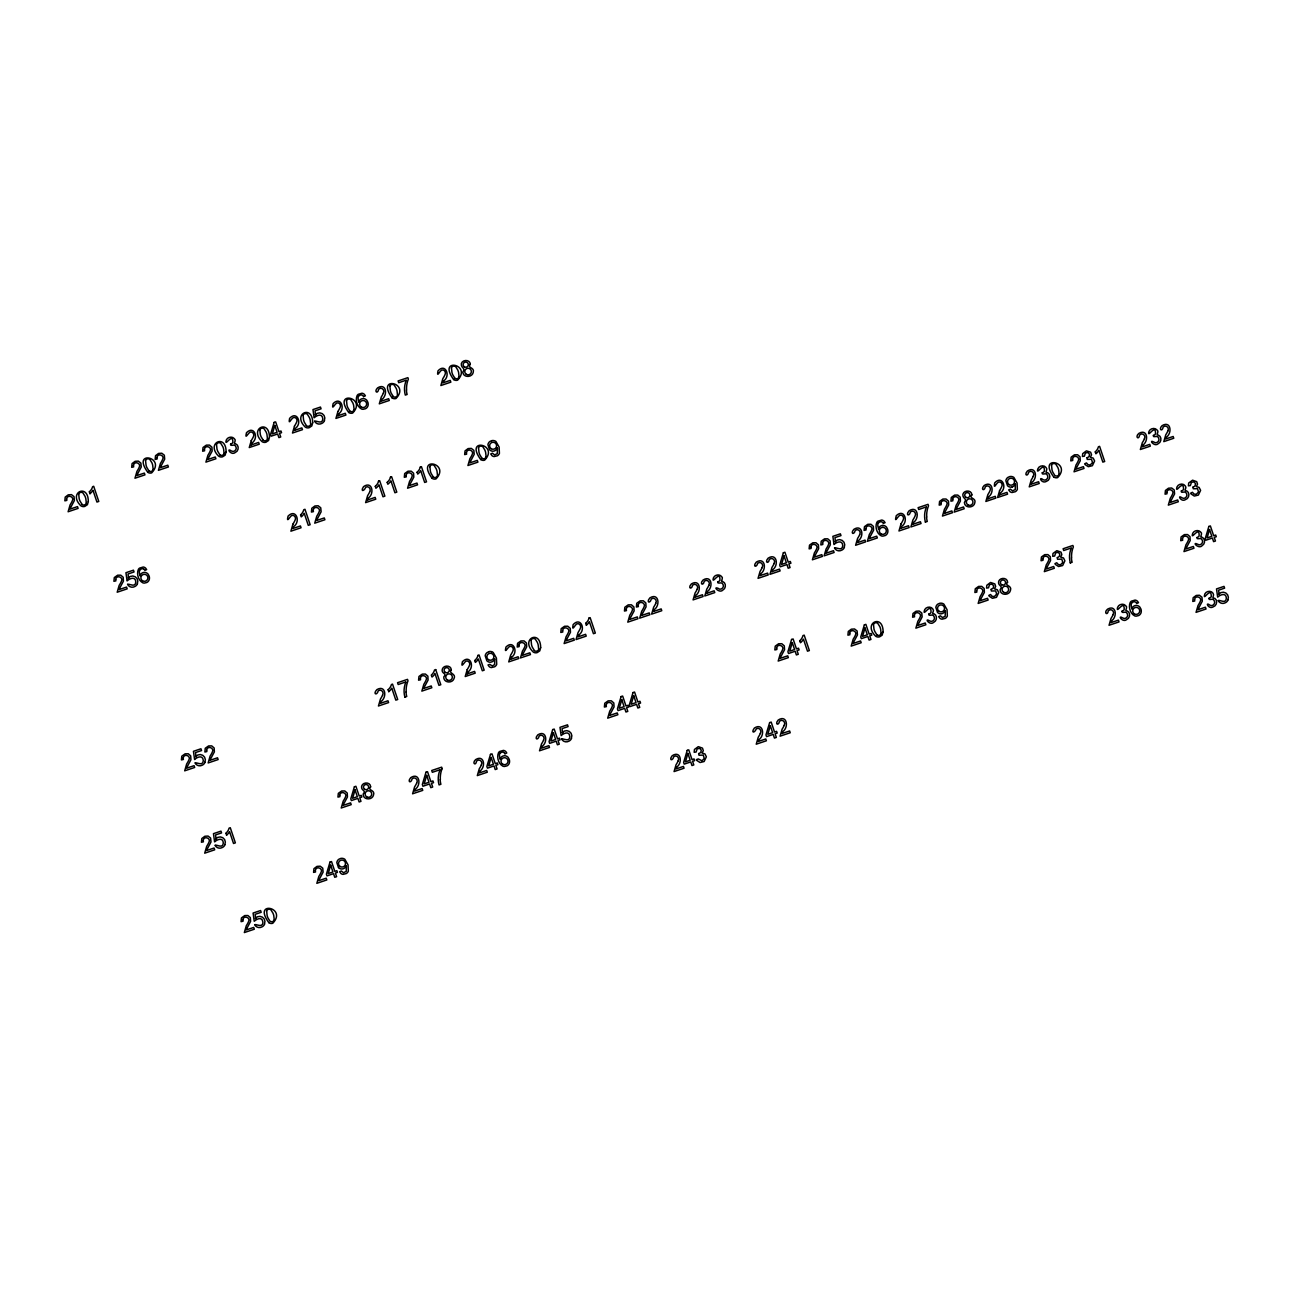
<?xml version="1.0" encoding="UTF-8"?>
<svg xmlns="http://www.w3.org/2000/svg" width="1293" height="1293" viewBox="0 0 1293 1293"><rect width="100%" height="100%" fill="white"/><g stroke="black" fill="none" stroke-linecap="round" stroke-linejoin="round"><path stroke-width="1.5" d="M78.728 494.217L79.196 498.742A28.22 28.22 0 0 0 79.956 500.941L82.009 504.302M145.576 460.696L146.061 465.221A28.22 28.22 0 0 0 146.804 467.419L148.873 470.765M216.529 444.614L216.998 449.124A28.204 28.204 0 0 0 217.741 451.322L219.81 454.683M259.861 430.036L260.329 434.561A28.22 28.22 0 0 0 261.089 436.759L263.158 440.105M303.095 415.506L303.58 420.015A28.22 28.22 0 0 0 304.324 422.213L306.393 425.575M346.54 400.895L347.009 405.42A28.22 28.22 0 0 0 347.769 407.602L349.821 410.964M389.92 386.316L390.389 390.825A28.22 28.22 0 0 0 391.132 393.024L393.201 396.385M266.665 911.096L267.134 915.622A28.22 28.22 0 0 0 267.893 917.82L269.962 921.166A2.861 2.861 0 0 0 274.407 919.759M451.483 368.004L451.952 372.513A28.22 28.22 0 0 0 452.712 374.711L454.78 378.073M429.923 466.741L430.391 471.25A28.22 28.22 0 0 0 431.135 473.448L433.203 476.81M478.539 447.992L479.024 452.502A28.22 28.22 0 0 0 479.768 454.7L481.836 458.061M531.084 640.423L531.552 644.948A28.22 28.22 0 0 0 532.312 647.146L534.365 650.492M873.518 624.632L873.987 629.158A28.22 28.22 0 0 0 874.747 631.34L876.816 634.701M1051.548 465.415L1052.017 469.941A28.204 28.204 0 0 0 1052.777 472.123L1054.846 475.485A2.861 2.861 0 0 0 1059.29 474.078M86.308 502.848L85.791 498.5A29.238 29.238 0 0 0 85.047 496.318L82.978 492.956A2.764 2.764 0 0 0 78.566 494.168M153.156 469.327L152.655 464.979A29.238 29.238 0 0 0 151.895 462.781L149.843 459.435A2.764 2.764 0 0 0 145.414 460.647M224.093 453.229L223.592 448.897A29.222 29.222 0 0 0 222.832 446.699L220.78 443.337A2.764 2.764 0 0 0 216.351 444.55M267.441 438.666L266.94 434.319A29.238 29.238 0 0 0 266.18 432.137L264.111 428.775A2.764 2.764 0 0 0 259.699 429.987M310.676 424.12L310.175 419.789A29.238 29.238 0 0 0 309.415 417.591L307.362 414.229A2.764 2.764 0 0 0 302.934 415.441M354.12 409.525L353.603 405.178A29.238 29.238 0 0 0 352.86 402.98L350.791 399.634A2.764 2.764 0 0 0 346.379 400.846M397.501 394.931L396.983 390.599A29.238 29.238 0 0 0 396.224 388.401L394.171 385.039A2.764 2.764 0 0 0 389.743 386.251M274.245 919.727L273.744 915.379A29.238 29.238 0 0 0 272.985 913.197L270.916 909.836A2.764 2.764 0 0 0 266.503 911.048M459.063 376.619L458.562 372.271A29.238 29.238 0 0 0 457.803 370.089L455.734 366.727A2.764 2.764 0 0 0 451.322 367.939M437.503 475.355L436.986 471.024A29.238 29.238 0 0 0 436.226 468.826L434.173 465.464A2.764 2.764 0 0 0 429.745 466.676M486.12 456.607L485.618 452.275A29.238 29.238 0 0 0 484.859 450.077L482.806 446.715A2.764 2.764 0 0 0 478.378 447.928M538.664 649.054L538.147 644.706A29.238 29.238 0 0 0 537.403 642.524L535.334 639.162A2.764 2.764 0 0 0 530.922 640.374M881.099 633.247L880.598 628.915A29.238 29.238 0 0 0 879.838 626.717L877.769 623.355A2.764 2.764 0 0 0 873.357 624.584M1059.129 474.03L1058.628 469.698A29.222 29.222 0 0 0 1057.868 467.5L1055.799 464.155A2.764 2.764 0 0 0 1051.387 465.367M140.032 575.87L140.226 575.288A4.348 4.348 0 0 1 141.147 573.817A4.687 4.687 0 0 1 143.022 572.637L143.943 572.427A4.267 4.267 0 0 1 145.301 572.46L145.737 572.573A5.091 5.091 0 0 1 146.626 572.944A4.752 4.752 0 0 1 148.129 574.173L149.115 576.031A6.142 6.142 0 0 1 149.341 579.232L149.245 579.555A4.639 4.639 0 0 1 146.772 582.513L144.428 583.078A4.784 4.784 0 0 1 142.812 582.82C138.319 580.557 136.363 573.769 138.416 569.292A4.639 4.639 0 0 1 139.547 568.112L143.232 567.029A4.024 4.024 0 0 1 145.689 568.209L146.659 569.615L144.864 570.391A3.879 3.879 0 0 0 143.668 569.001M358.759 402.075L358.953 401.476A4.348 4.348 0 0 1 359.89 400.006A4.687 4.687 0 0 1 361.749 398.842L362.67 398.632A4.267 4.267 0 0 1 364.028 398.664L364.481 398.777A5.091 5.091 0 0 1 365.369 399.149A4.752 4.752 0 0 1 366.873 400.377L367.842 402.236A6.142 6.142 0 0 1 368.069 405.436L367.988 405.76A4.639 4.639 0 0 1 365.515 408.717L363.155 409.283A4.784 4.784 0 0 1 361.539 409.024C357.062 406.762 355.09 399.973 357.143 395.496A4.639 4.639 0 0 1 358.274 394.3L361.959 393.234A4.024 4.024 0 0 1 364.416 394.413L365.402 395.82L363.608 396.595M500.149 759.25L500.343 758.652A4.348 4.348 0 0 1 501.264 757.181A4.687 4.687 0 0 1 503.139 756.001L504.06 755.791A4.267 4.267 0 0 1 505.418 755.839L505.854 755.952A5.091 5.091 0 0 1 506.743 756.308A4.752 4.752 0 0 1 508.246 757.553L509.232 759.395A6.142 6.142 0 0 1 509.458 762.595L509.361 762.935A4.639 4.639 0 0 1 506.888 765.892L504.545 766.458A4.784 4.784 0 0 1 502.929 766.199C498.435 763.937 496.48 757.148 498.532 752.671A4.639 4.639 0 0 1 499.664 751.475L503.349 750.409A4.024 4.024 0 0 1 505.805 751.572L506.775 752.995L504.981 753.754M878.464 528.918L878.658 528.32A4.348 4.348 0 0 1 879.596 526.849A4.687 4.687 0 0 1 881.454 525.669L882.376 525.459M1131.86 608.938L1132.054 608.34A4.348 4.348 0 0 1 1132.991 606.87A4.687 4.687 0 0 1 1134.85 605.69L1135.771 605.48A4.267 4.267 0 0 1 1137.129 605.528L1137.581 605.641A5.075 5.075 0 0 1 1138.47 605.997A4.752 4.752 0 0 1 1139.957 607.241L1140.943 609.084A6.142 6.142 0 0 1 1141.169 612.284L1141.089 612.623A4.639 4.639 0 0 1 1138.616 615.565L1136.256 616.131A4.784 4.784 0 0 1 1134.64 615.872C1130.163 613.609 1128.207 606.837 1130.26 602.36A4.639 4.639 0 0 1 1131.391 601.164L1135.06 600.097A4.024 4.024 0 0 1 1137.517 601.277L1138.503 602.683L1136.709 603.459A3.879 3.879 0 0 0 1135.513 602.069A2.731 2.731 0 0 0 1132.038 602.861M383.326 393.234C385.379 390.227 381.419 386.429 378.687 389.161C377.815 394.559 373.661 391.601 377.621 387.852C386.235 382.518 387.9 395.06 382.082 399.246A7.726 7.726 0 0 0 381.241 401.186L388.676 398.697L389.274 400.474L379.302 403.836L381.29 396.951A29.448 29.448 0 0 0 383.358 393.266M369.685 491.841C371.447 489.255 368.715 485.408 365.774 487.186C364.028 491.647 360.181 491.809 363.527 486.653C372.142 480.495 374.744 493.506 368.44 497.95A7.855 7.855 0 0 0 367.584 499.922M382.534 695.214C384.409 692.466 381.257 688.603 378.316 690.704C376.796 696.216 372.643 693.84 376.926 689.589C385.734 684.563 387.027 697.153 381.273 701.323A7.855 7.855 0 0 0 380.417 703.295L387.981 700.774L388.595 702.584L378.445 705.994L380.465 698.996A29.949 29.949 0 0 0 382.566 695.23M416.685 783.025C418.673 780.115 415.085 776.236 412.208 778.677C411.093 783.833 406.972 781.99 410.705 777.675C419.401 771.905 421.534 784.77 415.425 789.118A7.855 7.855 0 0 0 414.584 791.09L422.132 788.568L422.746 790.379L412.596 793.789L414.617 786.807A29.949 29.949 0 0 0 416.718 783.041M481.319 765.003C483.437 761.9 479.25 758.134 476.584 761.027C475.872 766.474 471.638 763.177 475.63 759.605C484.229 754.288 485.926 766.797 480.091 771A7.726 7.726 0 0 0 479.25 772.939L486.685 770.45L487.283 772.228L477.311 775.59L479.299 768.705A29.448 29.448 0 0 0 481.368 765.02M543.529 740.21C545.436 737.43 542.123 733.616 539.262 735.862C537.969 741.067 533.896 739.046 537.84 734.812C546.438 729.494 548.135 742.02 542.3 746.206A7.726 7.726 0 0 0 541.46 748.146L548.895 745.673L549.493 747.451L539.52 750.797L541.508 743.928A29.448 29.448 0 0 0 543.561 740.226M655.713 603.362C657.652 600.534 654.29 596.655 651.365 598.934C650.056 604.219 645.918 602.182 649.926 597.867C658.687 592.469 660.384 605.205 654.452 609.472A7.855 7.855 0 0 0 653.611 611.427L661.176 608.906L661.774 610.716L651.64 614.127L653.66 607.144A29.949 29.949 0 0 0 655.761 603.378M697.105 589.317C699.077 586.44 695.521 582.674 692.709 585.05C691.561 590.368 687.456 587.976 691.399 583.919C700.014 578.601 701.695 591.111 695.86 595.313A7.71 7.71 0 0 0 695.036 597.237L702.455 594.764L703.053 596.542L693.096 599.887L695.068 593.018A29.432 29.432 0 0 0 697.137 589.333M708.823 585.373C710.811 582.432 707.093 578.634 704.297 581.204C703.295 586.537 699.174 583.886 703.117 579.975C711.732 574.674 713.38 587.167 707.578 591.37A7.71 7.71 0 0 0 706.754 593.309L714.172 590.82L714.77 592.598L704.814 595.96L706.786 589.091A29.432 29.432 0 0 0 708.855 585.39M678.082 760.979C679.989 758.199 676.692 754.385 673.815 756.631C672.554 761.593 668.562 760.139 672.198 755.726C680.748 750.053 682.866 762.692 676.853 766.975A7.71 7.71 0 0 0 676.013 768.915L683.447 766.426L684.045 768.22L674.073 771.565L676.061 764.696A29.432 29.432 0 0 0 678.114 760.995M762.143 567.579C764.082 564.734 760.704 560.887 757.795 563.15C756.405 568.338 752.381 566.447 756.34 562.083C765.1 556.685 766.814 569.421 760.882 573.688A7.855 7.855 0 0 0 760.025 575.644L767.589 573.122L768.204 574.932L758.054 578.343L760.074 571.361A29.949 29.949 0 0 0 762.175 567.595M774.054 563.57C776.156 560.499 772.099 556.685 769.351 559.416C768.495 564.621 764.341 562.245 768.074 558.22C776.77 552.45 778.936 565.3 772.794 569.663A7.855 7.855 0 0 0 771.953 571.635M760.332 733.422C762.094 730.82 759.347 727.005 756.405 728.751C754.53 733.373 750.732 733.131 754.336 728.088C763.032 722.302 765.214 735.184 759.072 739.531A7.855 7.855 0 0 0 758.215 741.487L765.779 738.966L766.393 740.776L756.243 744.186L758.264 737.204A29.949 29.949 0 0 0 760.365 733.438M859.651 534.655C861.607 531.795 858.083 527.997 855.255 530.389C854.156 535.447 850.099 533.653 853.768 529.403C862.318 523.73 864.435 536.369 858.407 540.668A7.726 7.726 0 0 0 857.582 542.591L865.017 540.118L865.615 541.896L855.627 545.258L857.615 538.373A29.448 29.448 0 0 0 859.683 534.672M784.172 725.405C786.225 722.415 782.378 718.585 779.582 721.155C778.596 726.343 774.459 724.225 778.192 720.056C786.887 714.286 789.021 727.151 782.911 731.499A7.855 7.855 0 0 0 782.071 733.47M1033.252 476.277C1035.257 473.351 1031.507 469.553 1028.727 472.107C1027.725 477.133 1023.733 475.161 1027.369 471.04C1035.919 465.351 1038.004 478.022 1032.008 482.273A7.71 7.71 0 0 0 1031.184 484.212L1038.602 481.739L1039.2 483.517L1029.244 486.863L1031.216 479.994A29.432 29.432 0 0 0 1033.285 476.293M1144.37 438.909C1146.487 435.822 1142.301 432.056 1139.634 434.949C1138.874 440.638 1134.624 436.759 1138.874 433.381C1147.521 428.452 1148.798 440.8 1143.141 444.921A7.71 7.71 0 0 0 1142.301 446.845L1149.736 444.372L1150.334 446.15L1140.361 449.495L1142.349 442.626A29.432 29.432 0 0 0 1144.418 438.925M1167.805 431.038C1169.874 428.031 1165.898 424.249 1163.183 426.965C1162.342 432.379 1158.14 429.373 1162.116 425.639C1170.715 420.338 1172.412 432.832 1166.577 437.034A7.71 7.71 0 0 0 1165.736 438.974L1173.171 436.484L1173.769 438.262L1163.797 441.624L1165.785 434.755A29.432 29.432 0 0 0 1167.838 431.054M1113.063 614.676C1115.164 611.589 1110.978 607.823 1108.327 610.716C1107.551 616.405 1103.301 612.526 1107.568 609.148C1116.215 604.203 1117.459 616.583 1111.818 620.672A7.71 7.71 0 0 0 1110.994 622.612L1118.413 620.139L1119.011 621.917L1109.055 625.262L1111.026 618.393A29.432 29.432 0 0 0 1113.095 614.692M252.022 442.966C259.182 438.165 254.188 424.847 246.478 432.719C244.781 439.976 247.448 434.044 250.034 432.137C252.878 431.102 254.786 434.723 253.266 436.969A29.448 29.448 0 0 1 251.198 440.671M338.701 413.825C345.845 409.024 340.867 395.69 333.158 403.578C331.477 410.867 334.144 404.887 336.713 402.996C339.558 401.961 341.465 405.582 339.946 407.828A29.448 29.448 0 0 1 337.877 411.513M443.661 380.934C450.982 376.021 445.471 362.622 437.988 370.865C436.678 378.17 439.087 371.754 441.673 370.105C444.501 369.055 446.424 372.675 444.889 374.922A29.448 29.448 0 0 1 442.836 378.623L440.881 385.524L450.853 382.162L450.255 380.384L442.852 382.873A7.726 7.726 0 0 1 443.677 380.934M468.001 671.94C475.113 667.123 470.183 653.773 462.441 661.693C460.744 668.788 463.476 663.309 465.852 661.159C468.696 659.947 470.83 663.616 469.246 665.927A29.448 29.448 0 0 1 467.177 669.629M511.527 657.297C518.671 652.496 513.677 639.162 505.967 647.05C504.286 654.323 506.953 648.375 509.539 646.468C512.367 645.433 514.291 649.054 512.755 651.3A29.448 29.448 0 0 1 510.703 654.985L508.747 661.887L518.719 658.541L518.121 656.763L510.719 659.252A7.726 7.726 0 0 1 511.543 657.313M578.892 634.879C586.327 629.885 580.751 616.244 573.122 624.648C571.797 631.921 574.302 625.844 576.71 623.905C579.603 622.676 581.769 626.41 580.153 628.77A29.949 29.949 0 0 1 578.052 632.519L576.064 639.55L586.214 636.124L585.6 634.313L578.068 636.851A7.855 7.855 0 0 1 578.908 634.879M251.246 440.687L249.258 447.556L259.23 444.21L258.632 442.432L251.23 444.921M294.481 426.14L292.493 433.026L302.465 429.664L301.867 427.886L294.465 430.375M337.909 411.546L335.938 418.415L345.91 415.069L345.312 413.291L337.909 415.764M292.913 524.198L290.909 531.181L301.043 527.77L300.445 525.96L292.913 528.498A7.855 7.855 0 0 1 293.737 526.526C300.978 521.629 295.968 508.052 288.08 516.101C286.335 523.293 289.131 517.766 291.539 515.551C294.448 514.323 296.598 518.057 294.982 520.416A29.949 29.949 0 0 1 292.881 524.166M467.209 669.645L465.221 676.53L475.194 673.168L474.596 671.39L467.193 673.879M900.995 523.972L898.974 530.97L909.124 527.56L908.51 525.75L900.979 528.271M999.586 490.645L997.598 497.514L1007.586 494.168L1006.988 492.374L999.586 494.863M314.846 421.114C316.801 420.694 322.7 424.621 322.83 418.803C322.135 412.483 316.203 415.796 314.118 417.817L312.971 409.574L320.47 407.053L321.068 408.814L315.039 410.851L315.589 415.166M127.829 584.242C129.785 583.822 135.684 587.765 135.797 581.931C135.506 575.886 129.284 578.634 127.086 580.945L125.938 572.702L133.454 570.181L134.052 571.959L128.023 573.979L128.573 578.31M195.34 762.838C197.279 762.434 203.179 766.361 203.308 760.526C202.839 754.336 196.552 757.423 194.596 759.557L193.449 751.314L200.948 748.776L201.546 750.554L195.518 752.574L196.083 756.906M834.761 547.876C836.7 547.327 842.373 551.448 842.745 545.743C842.68 539.617 836.183 542.09 834.017 544.579L832.87 536.336L840.385 533.815L840.983 535.577L834.955 537.613L835.504 541.945M215.349 845.202C217.289 844.668 222.962 848.79 223.317 843.084C223.172 836.765 216.691 839.69 214.606 841.905L213.458 833.662L220.974 831.14L221.556 832.918L215.543 834.939L216.093 839.27M561.873 738.885C563.845 738.594 569.954 742.327 569.841 736.38C569.259 730.367 563.182 733.6 561.13 735.588L559.998 727.345L567.498 724.823L568.096 726.601L562.067 728.622L562.617 732.953M254.963 924.592C256.935 924.301 263.061 928.035 262.932 922.087C262.107 915.913 256.159 919.371 254.236 921.295L253.089 913.052L260.588 910.531L261.186 912.308L255.157 914.329L255.707 918.66M1218.394 600.437C1220.35 599.904 1226.006 604.025 1226.378 598.32C1226.249 592.016 1219.687 594.974 1217.667 597.156L1216.519 588.913L1224.018 586.392L1224.616 588.153L1218.588 590.19L1219.137 594.505M406.099 380.223L398.713 382.712L398.115 380.934L407.877 377.653L408.362 379.091A24.842 24.842 0 0 0 406.584 390.082M378.477 481.141L379.689 480.721L384.878 496.14L382.987 496.771L378.946 484.762A12.348 12.348 0 0 1 375.907 488.253L375.342 486.475M390.405 477.133L391.617 476.713L396.806 492.132L394.915 492.762L390.874 480.754A12.348 12.348 0 0 1 387.835 484.245L387.253 482.467M420.241 467.08L421.437 466.676L426.528 481.836L424.67 482.451L420.694 470.652A12.138 12.138 0 0 1 417.72 474.078L417.138 472.333M367.616 499.922L375.148 497.401L375.762 499.211L365.612 502.621L367.632 495.623A29.949 29.949 0 0 0 369.733 491.857M477.877 655.406L479.073 655.001L484.164 670.162L482.321 670.776L478.345 658.977A12.138 12.138 0 0 1 475.355 662.404L474.79 660.658M588.929 618.07L590.141 617.65L595.33 633.069L593.439 633.699L589.398 621.691A12.348 12.348 0 0 1 586.359 625.182M405.695 681.993L398.179 684.514L397.565 682.704L407.505 679.358L407.99 680.829A25.262 25.262 0 0 0 406.196 691.997M926.224 506.953L918.709 509.49L918.095 507.68L928.035 504.335L928.519 505.805A25.262 25.262 0 0 0 926.725 516.974M987.852 498.807L995.254 496.318L995.852 498.096L985.88 501.458L987.868 494.572A29.448 29.448 0 0 0 989.937 490.887C991.86 487.914 988.159 484.164 985.379 486.685C984.345 491.986 980.256 489.401 984.199 485.473C992.668 480.156 994.559 492.52 988.741 496.722A7.726 7.726 0 0 0 987.82 498.807M771.986 571.651L779.517 569.114L780.115 570.924L769.981 574.334L772.002 567.352A29.949 29.949 0 0 0 774.103 563.586M912.906 524.263L920.438 521.742L921.036 523.552L910.902 526.962L912.906 519.964A29.949 29.949 0 0 0 915.008 516.198C916.947 513.24 913.375 509.442 910.498 511.85C909.286 517.135 905.197 514.889 909.189 510.703C917.949 505.288 919.646 518.024 913.715 522.291A7.855 7.855 0 0 0 912.874 524.263M404.806 697.121L406.745 696.474A21.011 21.011 0 0 1 406.034 692.014M925.335 522.097L927.275 521.451A21.011 21.011 0 0 1 926.564 516.99M1071.089 548.054L1063.703 550.527L1063.105 548.749L1072.867 545.468L1073.352 546.907A24.826 24.826 0 0 0 1071.59 557.897M439.846 769.788L432.331 772.309L431.717 770.499L441.656 767.169L442.158 768.624M1070.216 562.924L1072.123 562.293A20.64 20.64 0 0 1 1071.428 557.897M782.103 733.487L789.635 730.949L790.233 732.759L780.099 736.17L782.103 729.187A29.949 29.949 0 0 0 784.204 725.421M491.647 440.687L489.902 441.479A4.574 4.574 0 0 0 488.867 442.481A5.059 5.059 0 0 0 488.156 443.806A4.8 4.8 0 0 0 487.93 444.792L489.578 449.754A4.671 4.671 0 0 0 490.742 450.643A4.978 4.978 0 0 0 491.631 450.998A4.315 4.315 0 0 0 493.441 451.144L494.379 450.934A4.558 4.558 0 0 0 497.32 447.734M488.932 651.704L487.202 652.496A4.574 4.574 0 0 0 486.152 653.498A5.059 5.059 0 0 0 485.441 654.824A4.8 4.8 0 0 0 485.214 655.81L486.863 660.771A4.558 4.558 0 0 0 488.059 661.66A4.978 4.978 0 0 0 488.916 662.016A4.315 4.315 0 0 0 490.726 662.161L491.663 661.935A4.396 4.396 0 0 0 493.554 660.691A4.558 4.558 0 0 0 494.605 658.751M1012.322 486.879L1011.385 487.089A4.315 4.315 0 0 1 1009.574 486.944A4.978 4.978 0 0 1 1008.685 486.588A4.671 4.671 0 0 1 1007.506 485.699L1005.873 480.737A4.8 4.8 0 0 1 1006.099 479.751A5.059 5.059 0 0 1 1006.811 478.426A4.574 4.574 0 0 1 1007.845 477.424L1009.591 476.632A5.14 5.14 0 0 1 1012.177 476.632A4.978 4.978 0 0 1 1013.89 477.456L1017.074 483.016L1017.365 489.287A4.913 4.913 0 0 1 1015.328 491.712L1012.08 492.504A3.911 3.911 0 0 1 1009.946 491.615L1008.669 489.902L1010.399 489.142L1012.516 490.839L1015.247 489.562L1015.377 484.051M883.733 525.508L884.186 525.604A5.091 5.091 0 0 1 885.075 525.976A4.752 4.752 0 0 1 886.562 527.205L887.548 529.063A6.142 6.142 0 0 1 887.774 532.263L887.693 532.603A4.639 4.639 0 0 1 885.22 535.544L882.86 536.11A4.784 4.784 0 0 1 881.244 535.852C876.767 533.589 874.795 526.817 876.848 522.34A4.639 4.639 0 0 1 877.979 521.144L881.664 520.061A4.024 4.024 0 0 1 884.121 521.241L885.107 522.663L883.313 523.423A3.879 3.879 0 0 0 882.101 522.033A2.731 2.731 0 0 0 878.642 522.841M1053.698 476.923C1037.002 454.296 1072.673 461.698 1057.642 477.602A4.493 4.493 0 0 1 1053.666 476.955M453.633 379.512C436.921 356.82 472.656 364.335 457.577 380.19A4.493 4.493 0 0 1 453.601 379.544M480.689 459.5C463.961 436.743 499.744 444.404 484.633 460.179A4.493 4.493 0 0 1 480.657 459.532M392.054 397.824C375.326 375.067 411.109 382.728 395.997 398.503A4.493 4.493 0 0 1 392.021 397.856M432.056 478.248C415.344 455.524 451.095 463.12 436 478.927A4.493 4.493 0 0 1 432.024 478.281M348.674 412.402C331.945 389.613 367.745 397.339 352.633 413.081A4.493 4.493 0 0 1 348.641 412.451M147.725 472.204C131.029 449.56 166.716 456.979 151.669 472.882A4.493 4.493 0 0 1 147.693 472.252M268.815 922.604C252.103 899.928 287.822 907.427 272.758 923.283A4.493 4.493 0 0 1 268.782 922.652M338.475 867.555L336.827 862.593A4.8 4.8 0 0 1 337.069 861.607A5.059 5.059 0 0 1 337.78 860.281A4.574 4.574 0 0 1 338.814 859.279L340.544 858.487A5.14 5.14 0 0 1 343.146 858.487A4.978 4.978 0 0 1 344.859 859.312L348.043 864.872L348.318 871.143A4.913 4.913 0 0 1 346.282 873.567L343.049 874.359A3.911 3.911 0 0 1 340.916 873.47L339.639 871.757L341.352 870.997L343.485 872.694L346.217 871.417L346.346 865.89M1095.316 452L1095.914 453.795A12.122 12.122 0 0 0 1098.872 450.32L1102.832 462.118L1104.691 461.504L1099.6 446.36L1098.404 446.764A9.827 9.827 0 0 1 1095.203 451.871M799.834 640.908L800.448 642.734A12.348 12.348 0 0 0 803.438 639.195L807.495 651.203L809.37 650.557L804.198 635.154L802.969 635.558A9.988 9.988 0 0 1 799.721 640.762M585.794 623.404L586.408 625.23M388.175 689.864L388.789 691.674M300.623 515.05L301.237 516.877A12.348 12.348 0 0 0 304.243 513.337L308.284 525.346L310.158 524.716L304.986 509.297L303.774 509.701A9.988 9.988 0 0 1 300.509 514.905M226 833.371L226.598 835.165M89.411 491.938L90.009 493.732M945.361 610.732L945.167 616.325L942.5 617.537L940.383 615.84L938.653 616.599L939.93 618.296A3.911 3.911 0 0 0 942.064 619.185L945.296 618.393A4.897 4.897 0 0 0 947.333 615.969L947.058 609.698L943.874 604.138A4.978 4.978 0 0 0 942.161 603.33A5.14 5.14 0 0 0 939.575 603.33L937.829 604.122A4.574 4.574 0 0 0 936.795 605.124A5.043 5.043 0 0 0 936.084 606.449A4.8 4.8 0 0 0 935.857 607.435L937.49 612.397A4.671 4.671 0 0 0 938.67 613.27A4.978 4.978 0 0 0 939.558 613.642A4.315 4.315 0 0 0 941.369 613.787L942.29 613.561A4.558 4.558 0 0 0 945.231 610.377M497.449 448.105L497.255 453.698L494.572 454.894L492.455 453.196L490.726 453.956L492.003 455.669A3.911 3.911 0 0 0 494.136 456.558L497.385 455.766A4.913 4.913 0 0 0 499.421 453.342L499.13 447.071L495.946 441.511A4.978 4.978 0 0 0 494.233 440.687A5.14 5.14 0 0 0 491.647 440.687M494.734 659.107L494.589 664.634L492.197 665.927L489.821 664.36L488.011 664.974L489.287 666.687A3.911 3.911 0 0 0 491.421 667.576L494.669 666.768A4.913 4.913 0 0 0 496.706 664.36L496.415 658.072L493.231 652.512A4.978 4.978 0 0 0 491.518 651.704M1192.922 487.073L1193.261 488.77L1197.512 488.657L1198.514 492.003L1196.251 494.298L1194.037 494.071L1192.437 492.294L1190.659 493.166L1191.128 494.007L1194.296 496.043L1198.369 495.09L1200.615 490.354L1199.08 487.38L1196.316 486.604L1197.544 484.196L1196.736 481.675L1192.566 480.188L1188.703 483L1188.412 485.845L1190.368 485.554L1191.467 482.273L1194.085 481.933L1195.492 483.598L1195.136 485.667A4.089 4.089 0 0 1 1193.213 486.992M1196.865 537.516C1196.526 540.539 1201.439 536.547 1202.264 540.183C1203.831 542.979 1199.936 546.389 1197.512 544.159C1191.306 541.234 1198.805 549.816 1202.312 545.517C1205.383 543.771 1205.383 538.438 1201.924 537.193C1198.692 537.726 1203.589 533.508 1200.421 531.795C1198.255 529.58 1194.037 530.502 1192.744 533.233C1189.948 541.993 1199.807 524.392 1199.096 536.094A4.089 4.089 0 0 1 1197.173 537.419M1208.939 598.271C1208.567 601.407 1213.335 597.253 1214.256 600.792C1215.824 603.346 1212.672 606.789 1210.054 605.253C1204.543 600.97 1208.616 609.86 1213.173 606.886C1216.761 605.867 1217.958 600.566 1214.838 598.368C1210.458 598.32 1215.081 595.798 1212.979 593.196C1211.169 590.287 1206.401 590.949 1204.898 593.81C1202.005 603.136 1211.509 585.115 1211.25 596.736A4.089 4.089 0 0 1 1209.23 598.174M1181.204 491.017C1180.832 494.152 1185.6 490.015 1186.538 493.554C1188.17 496.205 1184.663 499.744 1182.077 497.853C1176.711 493.958 1181.155 502.638 1185.439 499.648C1189.221 498.613 1190.271 492.778 1186.699 490.887C1182.675 491.227 1187.637 488.059 1185.18 485.829C1183.224 482.935 1178.246 483.824 1176.986 486.944C1174.658 495.284 1183.79 478.071 1183.515 489.481A4.089 4.089 0 0 1 1181.511 490.936M1153.243 435.418C1152.887 438.521 1157.817 434.4 1158.641 438.101C1160.209 440.881 1156.314 444.291 1153.873 442.061C1148.055 438.925 1154.487 447.491 1158.237 443.693C1161.664 442.19 1161.971 436.452 1158.302 435.094C1155.069 435.579 1159.902 431.506 1156.879 429.809C1154.714 427.401 1150.22 428.403 1149.024 431.329C1146.616 439.668 1156.12 422.342 1155.473 433.995A4.089 4.089 0 0 1 1153.55 435.337M1121.92 611.185C1121.564 614.32 1126.332 610.183 1127.254 613.722C1128.951 616.438 1125.233 620.01 1122.68 617.925C1116.974 614.401 1122.696 623.145 1126.672 619.573C1130.292 618.216 1130.777 612.252 1126.979 610.862C1123.746 611.33 1128.579 607.274 1125.573 605.577C1123.342 603.104 1118.72 604.219 1117.637 607.29C1115.487 615.112 1124.829 598.223 1124.15 609.763A4.089 4.089 0 0 1 1122.227 611.104M1086.912 457.722L1087.251 459.419L1091.518 459.29L1092.52 462.635L1090.241 464.947L1088.156 464.769L1086.443 462.926L1084.665 463.799L1085.134 464.64L1088.286 466.692L1092.375 465.722L1094.621 460.987L1093.199 458.11L1090.322 457.237L1091.551 454.829L1090.645 452.211L1086.411 450.853L1082.71 453.633L1082.419 456.477L1084.374 456.187L1085.457 452.906L1088.076 452.582L1089.498 454.247L1089.142 456.3A4.089 4.089 0 0 1 1087.219 457.641M1042.11 472.785C1041.754 475.921 1046.522 471.783 1047.443 475.323C1048.962 477.812 1045.989 481.206 1043.354 479.832C1037.762 475.517 1041.673 484.277 1046.36 481.4C1050.126 480.366 1051.193 474.547 1047.605 472.64C1043.596 472.996 1048.623 469.634 1046.005 467.484C1043.952 464.64 1038.942 465.674 1037.826 468.89C1035.677 476.713 1045.003 459.823 1044.34 471.363A4.089 4.089 0 0 1 1042.417 472.705M1057.189 557.558L1057.529 559.255L1061.795 559.126L1062.798 562.471L1060.519 564.782L1058.434 564.605L1056.72 562.762L1054.943 563.635L1055.411 564.475L1058.563 566.528L1062.652 565.558L1064.899 560.823L1063.476 557.946L1060.599 557.073L1061.828 554.665L1061.02 552.143L1056.834 550.656L1052.987 553.469L1052.696 556.313L1054.652 556.022L1055.735 552.741L1058.353 552.418L1059.775 554.083L1059.42 556.135A4.089 4.089 0 0 1 1057.496 557.477M991.036 589.333L991.375 591.014L995.642 590.901L996.677 594.101L994.365 596.558L992.151 596.315L990.551 594.538L988.789 595.41L989.258 596.251L992.41 598.303L996.499 597.334L998.729 592.598L997.323 589.721L994.446 588.848L995.658 586.44L994.85 583.919L990.535 582.464L986.834 585.244L986.543 588.089L988.499 587.798L989.581 584.517L992.2 584.194L993.622 585.858L993.266 587.911A4.089 4.089 0 0 1 991.343 589.252M928.746 614.046C928.39 617.181 933.158 613.044 934.079 616.583C935.728 619.25 932.221 622.79 929.635 620.882C923.638 617.149 929.699 626.216 933.756 622.321C937.069 620.85 937.506 615.436 934.112 613.852C930.459 614.175 935.049 611.072 932.803 608.971C931.008 606.094 926.224 606.724 924.721 609.601C921.65 618.846 931.687 600.825 930.976 612.64A4.089 4.089 0 0 1 929.053 613.965M717.68 581.866C717.34 584.889 722.254 580.896 723.078 584.549C724.726 587.491 720.395 590.933 718.084 588.299C712.281 586.02 719.587 593.891 722.916 590.012C726.165 588.396 726.294 582.852 722.739 581.559C719.49 582.012 724.371 577.971 721.316 576.258C719.15 573.85 714.673 574.868 713.461 577.793C711.053 586.133 720.557 568.791 719.91 580.46A4.089 4.089 0 0 1 717.987 581.785M698.656 753.544L699.012 755.241L703.263 755.112L704.265 758.458L702.002 760.769L698.285 758.926L696.41 759.621L696.879 760.462L700.03 762.514L704.119 761.545L706.366 756.809L704.96 753.932L702.067 753.059L703.295 750.651L702.487 748.13L698.301 746.643L694.454 749.455L694.163 752.3L696.119 752.009L697.202 748.728L699.82 748.405L701.242 750.069L700.887 752.122A4.089 4.089 0 0 1 698.963 753.463M230.51 444.097C230.154 447.233 234.922 443.095 235.843 446.635C237.443 449.237 234.13 452.728 231.512 451.015C225.628 446.974 231.011 456.122 235.278 452.502C238.882 451.144 239.367 445.164 235.568 443.774C232.336 444.242 237.136 440.331 234.243 438.586C232.174 436.113 227.713 437.002 226.388 439.83C223.721 448.509 233.257 431.199 232.837 442.562A4.089 4.089 0 0 1 230.817 444.016M140.307 575.724A7.677 7.677 0 0 1 139.725 569.647M140.21 569.793A2.731 2.731 0 0 1 143.636 569.033M127.554 584.371A5.22 5.22 0 0 0 134.698 586.602A5.172 5.172 0 0 0 137.494 583.676M128.217 578.036A5.382 5.382 0 0 1 137.333 583.612M195.065 762.983A5.22 5.22 0 0 0 202.209 765.197A5.172 5.172 0 0 0 204.989 762.272M195.712 756.631A5.382 5.382 0 0 1 204.844 762.207M226.566 835.116A12.138 12.138 0 0 0 229.556 831.674L233.532 843.489L235.374 842.858L230.283 827.714L229.087 828.118A9.827 9.827 0 0 1 225.887 833.225M215.074 845.331A5.22 5.22 0 0 0 222.218 847.561A5.172 5.172 0 0 0 225.014 844.636M215.737 838.979A5.382 5.382 0 0 1 224.853 844.571M254.705 924.721A5.22 5.22 0 0 0 261.849 926.952A5.172 5.172 0 0 0 264.629 924.026M255.351 918.386A5.382 5.382 0 0 1 264.467 923.962M346.217 865.534A4.558 4.558 0 0 1 345.166 867.474A4.396 4.396 0 0 1 343.275 868.734L342.354 868.944A4.315 4.315 0 0 1 340.528 868.799A4.978 4.978 0 0 1 339.655 868.443A4.558 4.558 0 0 1 338.54 867.587M440.347 779.808A25.262 25.262 0 0 1 442.109 768.608M440.056 769.868A22.805 22.805 0 0 0 439.054 784.899L440.897 784.285A21.011 21.011 0 0 1 440.186 779.824M500.423 759.088A7.677 7.677 0 0 1 499.841 753.011M500.326 753.173A2.731 2.731 0 0 1 503.753 752.413M503.785 752.364A3.879 3.879 0 0 1 504.933 753.787M561.598 739.014A5.22 5.22 0 0 0 568.742 741.245A5.172 5.172 0 0 0 571.538 738.319M562.261 732.678A5.382 5.382 0 0 1 571.377 738.255M881.26 633.295A2.861 2.861 0 0 1 876.702 634.831M1070.313 562.908A22.401 22.401 0 0 1 1071.299 548.135M1132.151 608.777A7.661 7.661 0 0 1 1131.553 602.7M1218.135 600.582A5.22 5.22 0 0 0 1225.263 602.797A5.172 5.172 0 0 0 1228.059 599.871M1218.782 594.23A5.382 5.382 0 0 1 1227.897 599.807M1015.264 483.679A4.558 4.558 0 0 1 1012.274 486.879M999.554 494.863A7.726 7.726 0 0 1 1000.394 492.94C1007.683 488.011 1002.237 474.612 994.705 482.871C993.477 490.241 995.82 483.727 998.39 482.095C1001.235 481.061 1003.142 484.681 1001.622 486.928A29.448 29.448 0 0 1 999.554 490.613M925.416 522.081A22.805 22.805 0 0 1 926.418 507.05M900.946 528.271A7.855 7.855 0 0 1 901.803 526.299C908.85 521.515 904.357 508.02 896.275 515.681C894.206 523.794 897.132 517.168 899.766 515.277C902.659 514.226 904.599 517.911 903.047 520.19A29.949 29.949 0 0 1 900.962 523.956M882.165 525.54A4.348 4.348 0 0 1 883.555 525.588M878.755 528.756A7.677 7.677 0 0 1 878.157 522.679M834.486 548.006A5.22 5.22 0 0 0 841.63 550.22A5.172 5.172 0 0 0 844.426 547.311M835.149 541.654A5.382 5.382 0 0 1 844.264 547.23M589.042 618.086A9.988 9.988 0 0 1 585.664 623.258M538.825 649.086A2.861 2.861 0 0 1 534.268 650.621M488.932 651.624A5.059 5.059 0 0 1 491.485 651.624M477.99 655.438A9.827 9.827 0 0 1 474.676 660.513M467.161 673.863A7.726 7.726 0 0 1 468.018 671.94M404.887 697.105A22.805 22.805 0 0 1 405.889 682.074M388.045 689.719A9.988 9.988 0 0 0 391.423 684.547L392.522 684.11L397.711 699.513L395.82 700.143L391.779 688.135A12.348 12.348 0 0 1 388.74 691.642M390.518 477.165A9.988 9.988 0 0 1 387.14 482.321M378.59 481.174A9.988 9.988 0 0 1 375.212 486.33M437.648 475.404A2.861 2.861 0 0 1 433.107 476.939M420.338 467.112A9.827 9.827 0 0 1 417.025 472.204M486.281 456.655A2.861 2.861 0 0 1 481.739 458.191M459.225 376.667A2.861 2.861 0 0 1 454.667 378.202M406.293 380.32A22.417 22.417 0 0 0 405.307 395.092L407.133 394.478A20.656 20.656 0 0 1 406.422 390.098M397.646 394.979A2.861 2.861 0 0 1 393.104 396.515M359.05 401.913A7.677 7.677 0 0 1 358.452 395.852M358.937 395.997A2.731 2.731 0 0 1 362.363 395.238A3.879 3.879 0 0 1 363.559 396.612M354.282 409.558A2.861 2.861 0 0 1 349.724 411.093M337.877 415.764A7.726 7.726 0 0 1 338.718 413.841M314.587 421.243A5.22 5.22 0 0 0 321.731 423.457A5.172 5.172 0 0 0 324.511 420.532M315.233 414.891A5.382 5.382 0 0 1 324.349 420.467M310.837 424.169A2.861 2.861 0 0 1 306.296 425.704M294.432 430.375A7.726 7.726 0 0 1 295.289 428.436C302.578 423.506 297.099 410.123 289.6 418.382C288.274 425.639 290.699 419.255 293.285 417.607C296.113 416.556 298.036 420.193 296.501 422.423A29.448 29.448 0 0 1 294.448 426.124M267.603 438.699A2.861 2.861 0 0 1 263.045 440.234M251.198 444.905A7.726 7.726 0 0 1 252.038 442.982M224.255 453.277A2.861 2.861 0 0 1 219.713 454.813M153.317 469.359A2.861 2.861 0 0 1 148.776 470.894M89.282 491.793A9.827 9.827 0 0 0 92.595 486.718L93.694 486.281L98.785 501.442L96.927 502.056L92.967 490.257A12.138 12.138 0 0 1 89.977 493.684M86.469 502.88A2.861 2.861 0 0 1 81.912 504.432M66.59 499.066L66.816 500.391L64.844 500.844L65.216 497.094L68.27 494.831L71.471 494.637L74.024 496.609L74.38 500.553L70.97 507.001A7.726 7.726 0 0 0 70.064 509.086L77.499 506.614L78.097 508.391L68.125 511.753L70.097 504.868A29.448 29.448 0 0 0 72.166 501.167C75.075 496.69 67.074 493.942 66.59 499.066M115.675 579.523L115.885 580.864L113.913 581.317L114.301 577.567L117.615 575.207L120.766 575.175L123.207 577.276L123.417 581.155L119.974 587.62A7.726 7.726 0 0 0 119.134 589.56L126.569 587.087L127.167 588.865L117.194 592.21L119.182 585.341A29.448 29.448 0 0 0 121.251 581.64C124.128 577.211 116.192 574.351 115.675 579.523M133.454 465.528L133.664 466.87L131.692 467.323L132.08 463.573L135.135 461.31L138.335 461.116L140.872 463.088L141.244 467.015L137.834 473.48A7.726 7.726 0 0 0 136.913 475.565L144.347 473.093L144.945 474.87L134.973 478.216L136.961 471.347A29.448 29.448 0 0 0 139.03 467.646C141.842 463.33 134.213 460.356 133.454 465.383M156.906 457.657L157.116 458.983L155.144 459.435L155.532 455.686L158.586 453.423L161.787 453.229L164.324 455.201L164.696 459.144L161.286 465.593A7.726 7.726 0 0 0 160.364 467.678L167.799 465.205L168.397 466.983L158.425 470.329L160.413 463.46A29.448 29.448 0 0 0 162.465 459.758C165.375 455.298 157.374 452.534 156.906 457.657M183.17 758.134L183.396 759.46L181.424 759.912L181.796 756.163L185.125 753.819L188.277 753.771L190.701 755.872L190.928 759.767L187.469 766.232A7.726 7.726 0 0 0 186.645 768.155L194.079 765.682L194.677 767.46L184.705 770.822L186.677 763.937A29.448 29.448 0 0 0 188.746 760.236C191.623 755.807 183.687 752.962 183.17 758.134M203.195 840.482L203.405 841.824L201.433 842.26L201.821 838.527L204.876 836.248L208.076 836.07L210.614 838.042L210.985 841.969L207.575 848.434A7.726 7.726 0 0 0 206.654 850.519L214.088 848.03L214.686 849.824L204.714 853.17L206.702 846.301A29.448 29.448 0 0 0 208.771 842.6C211.648 838.139 203.68 835.375 203.195 840.482M204.407 449.447L204.617 450.772L202.645 451.225L203.033 447.491L206.347 445.131L209.498 445.099L211.923 447.184L212.149 451.079L208.69 457.528A7.71 7.71 0 0 0 207.866 459.468L215.301 456.995L215.899 458.773L205.926 462.118L207.914 455.249A29.432 29.432 0 0 0 209.967 451.548C212.844 447.136 204.924 444.275 204.407 449.447M206.621 750.247L206.848 751.572L204.876 752.025L205.248 748.275L208.577 745.932L211.729 745.883L214.153 747.984L214.363 751.88L210.921 758.344A7.726 7.726 0 0 0 210.096 760.268L217.531 757.795L218.129 759.573L208.157 762.935L210.129 756.049A29.448 29.448 0 0 0 212.197 752.348C215.058 747.952 207.155 745.059 206.621 750.247M242.809 919.873L243.036 921.214L241.064 921.667L241.435 917.917L244.765 915.557L247.917 915.525L250.341 917.626L250.6 921.359L247.108 927.97A7.726 7.726 0 0 0 246.284 929.909L253.719 927.437L254.317 929.214L244.345 932.56L246.316 925.691A29.448 29.448 0 0 0 248.385 921.99C251.278 917.545 243.278 914.798 242.809 919.873M313.197 510.266L313.423 511.624L311.419 512.076L311.807 508.262L314.91 505.967L318.159 505.773L320.745 507.777L321.117 511.786L317.658 518.348A7.855 7.855 0 0 0 316.72 520.465L324.284 517.943L324.899 519.754L314.749 523.164L316.769 516.166A29.949 29.949 0 0 0 318.87 512.416C321.812 507.874 313.698 505.046 313.197 510.266M315.314 870.625L315.54 871.967L313.569 872.403L313.94 868.67L316.995 866.391L320.195 866.197L322.749 868.169L323.105 872.112L319.694 878.577A7.726 7.726 0 0 0 318.789 880.662L326.224 878.173L326.822 879.951L316.85 883.313L318.821 876.428A29.448 29.448 0 0 0 320.89 872.743C323.719 868.411 316.106 865.421 315.33 870.464M339.703 795.308L339.914 796.65L337.942 797.102L338.33 793.352L341.643 790.993L344.795 790.96L347.235 793.062L347.445 796.941L344.003 803.406A7.726 7.726 0 0 0 343.162 805.345L350.597 802.872L351.195 804.65L341.223 807.996L343.211 801.127A29.448 29.448 0 0 0 345.279 797.425C348.156 792.965 340.172 790.233 339.703 795.308M406.067 475.517L406.277 476.858L404.305 477.295L404.693 473.561L408.006 471.202L411.158 471.169L413.582 473.254L413.808 477.149L410.366 483.614A7.726 7.726 0 0 0 409.525 485.554L416.96 483.065L417.558 484.843L407.586 488.204L409.574 481.319A29.448 29.448 0 0 0 411.627 477.634C414.487 473.254 406.584 470.345 406.067 475.517M420.338 678.421L420.548 679.746L418.576 680.199L418.964 676.449L422.278 674.106L425.429 674.057L427.87 676.158L428.08 680.053L424.637 686.518A7.726 7.726 0 0 0 423.797 688.442L431.232 685.969L431.83 687.747L421.857 691.109L423.845 684.223A29.448 29.448 0 0 0 425.898 680.522C428.775 676.11 420.839 673.281 420.338 678.421M466.417 452.825L466.628 454.166L464.656 454.603L465.044 450.869L468.098 448.59L471.299 448.396L473.836 450.368L474.208 454.312L470.797 460.777A7.726 7.726 0 0 0 469.876 462.862L477.311 460.373L477.909 462.151L467.937 465.512L469.925 458.627A29.448 29.448 0 0 0 471.993 454.942C474.806 450.627 467.193 447.637 466.417 452.663M518.946 645.255L519.172 646.597L517.2 647.05L517.572 643.3L520.901 640.94L524.037 640.908L526.477 643.009L526.687 646.888L523.245 653.353A7.726 7.726 0 0 0 522.42 655.292L529.855 652.82L530.453 654.597L520.465 657.943L522.453 651.074A29.448 29.448 0 0 0 524.522 647.373C527.415 642.928 519.414 640.18 518.946 645.255M562.584 630.645L562.811 632.002L560.806 632.455L561.194 628.657L564.572 626.265L567.772 626.216L570.245 628.35L570.472 632.309L566.964 638.887A7.855 7.855 0 0 0 566.124 640.843L573.672 638.322L574.286 640.148L564.136 643.558L566.156 636.56A29.949 29.949 0 0 0 568.257 632.794C571.167 628.317 563.118 625.392 562.584 630.645M606.158 705.251L606.385 706.608L604.381 707.061L604.768 703.247L608.146 700.854L611.347 700.822L613.819 702.956L614.046 706.915L610.538 713.477A7.855 7.855 0 0 0 609.682 715.449L617.246 712.928L617.86 714.738L607.71 718.148L609.73 711.15A29.949 29.949 0 0 0 611.831 707.4C614.757 702.891 606.676 700.014 606.158 705.251M626.232 609.245L626.459 610.603L624.454 611.056L624.842 607.257L628.22 604.865L631.42 604.817L633.893 606.95L634.12 610.91L630.612 617.488A7.855 7.855 0 0 0 629.772 619.444L637.32 616.923L637.934 618.733L627.784 622.143L629.804 615.161A29.949 29.949 0 0 0 631.905 611.395C634.815 606.918 626.766 603.993 626.232 609.245M638.16 605.237L638.386 606.595L636.382 607.047L636.77 603.249L640.148 600.857L643.348 600.809L645.821 602.942L646.047 606.902L642.54 613.48A7.855 7.855 0 0 0 641.684 615.436L649.248 612.914L649.862 614.725L639.712 618.135L641.732 611.153A29.949 29.949 0 0 0 643.833 607.387C646.742 602.942 638.71 599.936 638.16 605.237M776.64 648.149L776.851 649.506L774.846 649.959L775.234 646.161L778.612 643.752L781.812 643.72L784.285 645.854L784.56 649.668L781.004 656.375A7.855 7.855 0 0 0 780.164 658.347L787.728 655.826L788.326 657.636L778.192 661.046L780.196 654.064A29.949 29.949 0 0 0 782.297 650.298C785.207 645.821 777.174 642.88 776.64 648.149M810.873 547.101L811.099 548.442L809.127 548.879L809.515 545.145L812.828 542.785L815.98 542.753L818.404 544.838L818.631 548.733L815.172 555.198A7.726 7.726 0 0 0 814.348 557.138L821.782 554.649L822.38 556.426L812.408 559.788L814.396 552.903A29.448 29.448 0 0 0 816.449 549.218C819.342 544.773 811.374 541.977 810.873 547.101M822.607 543.157L822.817 544.498L820.845 544.935L821.233 541.201L824.546 538.842L827.698 538.809L830.138 540.91L830.348 544.789L826.906 551.254A7.726 7.726 0 0 0 826.065 553.194L833.5 550.705L834.098 552.499L824.126 555.845L826.114 548.975A29.448 29.448 0 0 0 828.183 545.274C830.979 540.975 823.382 537.953 822.607 543.012M849.663 633.408L849.889 634.75L847.917 635.186L848.289 631.453L851.344 629.174L854.544 628.98L857.097 630.952L857.453 634.895L854.043 641.36A7.726 7.726 0 0 0 853.138 643.445L860.572 640.956L861.17 642.734L851.198 646.096L853.17 639.211A29.448 29.448 0 0 0 855.239 635.526C858.132 631.049 850.148 628.285 849.663 633.408M865.841 528.627L866.051 529.952L864.08 530.405L864.467 526.655L867.781 524.311L870.932 524.263L873.357 526.364L873.583 530.259L870.141 536.724A7.726 7.726 0 0 0 869.3 538.648L876.735 536.175L877.333 537.953L867.361 541.314L869.349 534.429A29.448 29.448 0 0 0 871.401 530.728C874.278 526.316 866.358 523.439 865.841 528.627M914.361 615.452L914.571 616.793L912.599 617.23L912.987 613.496L916.042 611.233L919.226 611.039L921.78 613.011L922.135 616.939L918.741 623.404A7.71 7.71 0 0 0 917.82 625.489L925.255 623L925.853 624.778L915.88 628.139L917.868 621.254A29.432 29.432 0 0 0 919.921 617.569C922.733 613.254 915.137 610.264 914.361 615.306M940.948 503.365L941.159 504.706L939.187 505.143L939.575 501.409L942.888 499.05L946.04 499.017L948.48 501.118L948.69 504.997L945.248 511.462A7.726 7.726 0 0 0 944.407 513.402L951.842 510.913L952.44 512.707L942.468 516.052L944.456 509.183A29.448 29.448 0 0 0 946.524 505.482C949.385 501.037 941.433 498.258 940.948 503.365M952.666 499.421L952.893 500.763L950.921 501.199L951.292 497.466L954.622 495.106L957.757 495.074L960.198 497.175L960.408 501.054L956.965 507.519A7.726 7.726 0 0 0 956.141 509.458L963.576 506.969L964.174 508.763L954.186 512.109L956.173 505.24A29.448 29.448 0 0 0 958.242 501.539C961.119 497.11 953.2 494.249 952.666 499.421M976.635 590.739L976.861 592.065L974.89 592.517L975.278 588.768L978.591 586.424L981.743 586.375L984.167 588.477L984.377 592.372L980.934 598.821A7.71 7.71 0 0 0 980.11 600.76L987.529 598.287L988.127 600.065L978.171 603.411L980.142 596.542A29.432 29.432 0 0 0 982.211 592.841C985.072 588.444 977.185 585.519 976.635 590.739M1042.804 558.964L1043.015 560.289L1041.043 560.742L1041.431 556.992L1044.744 554.649L1047.896 554.616L1050.32 556.701L1050.546 560.596L1047.088 567.045A7.71 7.71 0 0 0 1046.263 568.985L1053.698 566.512L1054.296 568.29L1044.324 571.635L1046.312 564.766A29.432 29.432 0 0 0 1048.364 561.065C1051.225 556.653 1043.306 553.824 1042.804 558.964M1072.527 459.128L1072.737 460.453L1070.766 460.906L1071.154 457.156L1074.467 454.813L1077.619 454.764L1080.043 456.865L1080.269 460.761L1076.81 467.209A7.71 7.71 0 0 0 1075.986 469.149L1083.421 466.676L1084.019 468.454L1074.047 471.8L1076.035 464.93A29.432 29.432 0 0 0 1078.087 461.229C1080.964 456.801 1073.028 453.956 1072.527 459.128M1166.803 492.423L1167.013 493.764L1165.058 494.201L1165.429 490.467L1168.484 488.204L1171.684 488.011L1174.222 489.982L1174.594 493.91L1171.183 500.375A7.71 7.71 0 0 0 1170.262 502.444L1177.697 499.971L1178.295 501.749L1168.322 505.11L1170.31 498.225A29.432 29.432 0 0 0 1172.363 494.54C1175.192 490.209 1167.531 487.316 1166.803 492.277M1182.465 538.922L1182.691 540.248L1180.719 540.7L1181.091 536.951L1184.42 534.607L1187.556 534.559L1189.996 536.66L1190.207 540.539L1186.764 547.004A7.71 7.71 0 0 0 1185.94 548.943L1193.358 546.47L1193.956 548.248L1183.984 551.594L1185.972 544.725A29.432 29.432 0 0 0 1188.041 541.024C1190.853 536.708 1183.24 533.734 1182.481 538.761M1194.538 599.677L1194.748 601.003L1192.776 601.455L1193.164 597.705L1196.219 595.443L1199.403 595.249L1201.957 597.221L1202.312 601.164L1198.918 607.613A7.71 7.71 0 0 0 1197.997 609.698L1205.432 607.209L1206.03 609.003L1196.057 612.349L1198.045 605.48A29.432 29.432 0 0 0 1200.098 601.778C1203.007 597.301 1195.023 594.57 1194.538 599.677M88.312 501.442L87.423 504.674L84.821 506.403A4.493 4.493 0 0 1 80.845 505.773C67.543 492.843 88.231 482.709 88.312 501.442M226.113 451.823L225.111 455.201L222.606 456.785A4.493 4.493 0 0 1 218.63 456.154C205.361 443.24 226.033 433.107 226.113 451.823M269.445 437.26L268.556 440.493L265.954 442.222A4.493 4.493 0 0 1 261.978 441.592C248.692 428.662 269.364 418.528 269.445 437.26M312.696 422.714L311.807 425.947L309.189 427.692A4.493 4.493 0 0 1 305.213 427.046C291.927 414.116 312.615 403.982 312.696 422.714M540.668 647.648L539.779 650.864L537.177 652.609A4.493 4.493 0 0 1 533.185 651.979C519.899 639.049 540.587 628.915 540.668 647.648M883.119 631.857L882.117 635.219L879.612 636.819A4.493 4.493 0 0 1 875.636 636.188C862.35 623.258 883.038 613.108 883.119 631.857M370.638 786.855C367.083 790.669 375.423 789.716 373.532 794.969C372.4 800.496 362.913 800.125 363.155 794.096C366.808 789.942 360.699 791.074 361.636 786.176C362.8 781.764 370.622 781.877 370.638 786.855M451.273 669.952C447.96 673.556 456.752 673.508 453.94 678.76C452.114 683.868 443.176 682.688 443.806 676.869C447.685 673.087 440.784 673.912 442.335 669.095C443.677 664.844 451.257 665.071 451.273 669.952M470.296 364.367C466.789 368.182 474.822 367.115 473.238 372.255C472.414 377.653 463.185 377.96 462.829 372.125C466.046 367.503 460.712 368.602 461.359 363.511C462.7 359.26 470.28 359.486 470.296 364.367M971.883 494.912C968.344 498.726 976.425 497.643 974.825 502.799C973.985 508.294 964.562 508.44 964.4 502.492C967.697 498.015 962.364 499.227 962.881 494.233C964.045 489.821 971.867 489.918 971.883 494.912M1007.554 582.27C1003.966 586.052 1012.371 585.163 1010.447 590.4C1009.348 595.798 1000.039 595.604 1000.087 589.689C1003.74 585.357 997.339 586.311 998.713 581.22C1000.216 577.147 1007.554 577.502 1007.554 582.27M274.811 425.478L272.37 433.882L277.09 432.282L274.811 425.478M330.669 865.179L328.228 873.567L332.964 871.983L330.669 865.179M355.058 789.861L352.617 798.266L357.337 796.666L355.058 789.861M426.674 775.347L424.185 783.881L428.985 782.265L426.674 775.347M491.146 757.456L488.706 765.844L493.425 764.26L491.146 757.456M553.339 732.662L550.915 741.051L555.634 739.467L553.339 732.662M621.771 699.707L619.299 708.241L624.099 706.625L621.771 699.707M633.699 695.699L631.226 704.232L636.027 702.616L633.699 695.699M687.892 753.447L685.452 761.836L690.171 760.236L687.892 753.447M784.043 555.893L781.57 564.427L786.37 562.811L784.043 555.893M792.253 642.605L789.764 651.139L794.581 649.522L792.253 642.605M770.305 725.745L767.832 734.279L772.632 732.662L770.305 725.745M865.017 627.962L862.576 636.35L867.312 634.766L865.017 627.962M1209.521 529.532L1207.096 537.92L1211.816 536.336L1209.521 529.532M274.148 422.391L270.544 434.496L271.11 436.194L277.672 433.995L278.884 437.6L280.726 436.986L279.514 433.365L281.551 432.686L280.985 430.989L278.949 431.668L275.651 421.89L274.148 422.391M330.006 862.092L326.418 874.181L326.984 875.878L333.529 873.68L334.742 877.284L336.6 876.67L335.388 873.05L337.425 872.371L336.843 870.674L334.806 871.353L331.525 861.574L330.006 862.092M354.395 786.774L350.791 798.88L351.357 800.577L357.902 798.363L359.131 801.983L360.973 801.353L359.761 797.749L361.798 797.07L361.232 795.357L359.195 796.052L355.898 786.273L354.395 786.774M425.995 772.212L422.342 784.512L422.908 786.241L429.567 783.994L430.811 787.679L432.686 787.033L431.458 783.364L433.527 782.669L432.945 780.94L430.876 781.635L427.53 771.695L425.995 772.212M490.483 754.369L486.879 766.458L487.461 768.155L494.007 765.957L495.219 769.561L497.062 768.947L495.849 765.327L497.886 764.648L497.32 762.951L495.284 763.63L491.986 753.851L490.483 754.369M552.693 729.575L549.089 741.665L549.654 743.362L556.2 741.164L557.412 744.784L559.271 744.154L558.059 740.55L560.095 739.855L559.53 738.158L557.493 738.853L554.196 729.074L552.693 729.575M621.109 696.571L617.44 708.871L618.022 710.6L624.681 708.354L625.925 712.023L627.8 711.392L626.572 707.724L628.64 707.029L628.059 705.299L625.99 705.994L622.644 696.054L621.109 696.571M633.02 692.563L629.368 704.863L629.95 706.592L636.609 704.346L637.837 708.014L639.728 707.384L638.483 703.715L640.568 703.02L639.987 701.291L637.902 701.986L634.572 692.046L633.02 692.563M687.229 750.36L683.641 762.434L684.207 764.131L690.753 761.933L691.965 765.553L693.808 764.923L692.595 761.318L694.632 760.623L694.066 758.926L692.03 759.621L688.749 749.843L687.229 750.36M783.364 552.757L779.711 565.057L780.293 566.787L786.952 564.54L788.18 568.225L790.071 567.579L788.827 563.91L790.912 563.215L790.33 561.485L788.245 562.18L784.916 552.24L783.364 552.757M791.575 639.469L787.922 651.769L788.504 653.498L795.163 651.252L796.391 654.937L798.282 654.29L797.038 650.621L799.106 649.926L798.524 648.197L796.456 648.892L793.11 638.952L791.575 639.469M769.642 722.609L765.973 734.909L766.555 736.638L773.214 734.392L774.442 738.077L776.333 737.43L775.105 733.761L777.174 733.066L776.592 731.337L774.523 732.032L771.178 722.092L769.642 722.609M864.354 624.875L860.766 636.964L861.332 638.661L867.878 636.463L869.09 640.083L870.949 639.453L869.736 635.833L871.773 635.154L871.191 633.457L869.155 634.136L865.874 624.357L864.354 624.875M1208.858 526.445L1205.27 538.534L1205.836 540.232L1212.381 538.033L1213.594 541.638L1215.452 541.024L1214.24 537.403L1216.277 536.724L1215.695 535.027L1213.658 535.706L1210.377 525.944L1208.858 526.445M435.709 669.58L434.513 669.984A9.827 9.827 0 0 1 431.296 675.091L432.024 677.031A12.138 12.138 0 0 0 434.965 673.54L438.941 685.355L440.8 684.74L435.709 669.58M142.521 580.799A3.523 3.523 0 0 0 147.903 577.955A3.523 3.523 0 0 0 142.747 574.706A3.523 3.523 0 0 0 142.521 580.799M340.124 866.504A3.507 3.507 0 0 0 345.506 863.708A3.507 3.507 0 0 0 340.382 860.443A3.507 3.507 0 0 0 340.124 866.504M366.662 796.827A3.281 3.281 0 0 0 371.705 794.161A3.281 3.281 0 0 0 366.873 791.138A3.281 3.281 0 0 0 366.662 796.827M364.723 789.328A2.586 2.586 0 0 0 368.65 787.178A2.586 2.586 0 0 0 364.82 784.851A2.586 2.586 0 0 0 364.723 789.328M502.638 764.179A3.523 3.523 0 0 0 508.02 761.335A3.523 3.523 0 0 0 502.864 758.086A3.523 3.523 0 0 0 502.638 764.179M939.138 611.347A3.507 3.507 0 0 0 944.52 608.534A3.507 3.507 0 0 0 939.397 605.286A3.507 3.507 0 0 0 939.138 611.347M1003.594 592.242A3.281 3.281 0 0 0 1008.621 589.592A3.281 3.281 0 0 0 1003.804 586.553A3.281 3.281 0 0 0 1003.594 592.242M1001.655 584.759A2.586 2.586 0 0 0 1005.566 582.593A2.586 2.586 0 0 0 1001.752 580.282A2.586 2.586 0 0 0 1001.655 584.759M1134.349 613.868A3.523 3.523 0 0 0 1139.731 611.023A3.523 3.523 0 0 0 1134.575 607.775A3.523 3.523 0 0 0 1134.349 613.868M1009.154 484.649A3.507 3.507 0 0 0 1014.536 481.853A3.507 3.507 0 0 0 1009.413 478.588A3.507 3.507 0 0 0 1009.154 484.649M967.907 504.884A3.281 3.281 0 0 0 972.95 502.217A3.281 3.281 0 0 0 968.118 499.179A3.281 3.281 0 0 0 967.907 504.884M965.968 497.385A2.586 2.586 0 0 0 969.895 495.219A2.586 2.586 0 0 0 966.065 492.908A2.586 2.586 0 0 0 965.968 497.385M880.953 533.847A3.523 3.523 0 0 0 886.335 530.987A3.523 3.523 0 0 0 881.18 527.754A3.523 3.523 0 0 0 880.953 533.847M488.495 659.721A3.507 3.507 0 0 0 493.878 656.909A3.507 3.507 0 0 0 488.77 653.66A3.507 3.507 0 0 0 488.495 659.721M447.297 679.924A3.281 3.281 0 0 0 452.34 677.273A3.281 3.281 0 0 0 447.507 674.235A3.281 3.281 0 0 0 447.297 679.924M445.358 672.425A2.586 2.586 0 0 0 449.285 670.275A2.586 2.586 0 0 0 445.455 667.948A2.586 2.586 0 0 0 445.358 672.425M491.211 448.703A3.507 3.507 0 0 0 496.593 445.907A3.507 3.507 0 0 0 491.485 442.642A3.507 3.507 0 0 0 491.211 448.703M466.32 374.34A3.281 3.281 0 0 0 471.363 371.689A3.281 3.281 0 0 0 466.531 368.65A3.281 3.281 0 0 0 466.32 374.34M464.381 366.84A2.586 2.586 0 0 0 468.308 364.691A2.586 2.586 0 0 0 464.478 362.379A2.586 2.586 0 0 0 464.381 366.84M361.248 407.004A3.523 3.523 0 0 0 366.646 404.159A3.523 3.523 0 0 0 361.474 400.911A3.523 3.523 0 0 0 361.248 407.004"/></g></svg>
